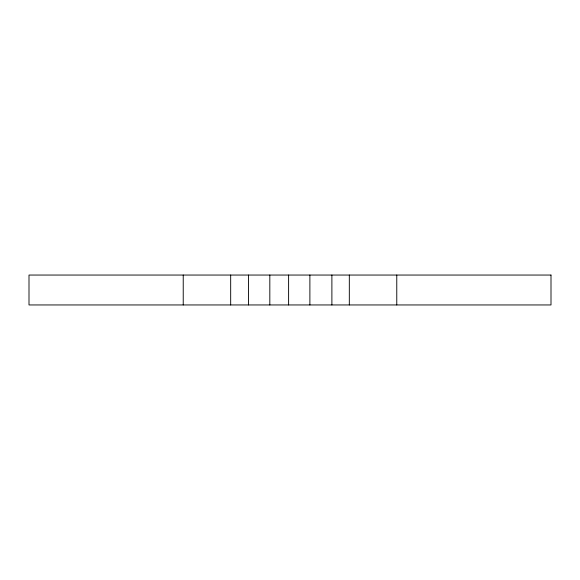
<?xml version="1.0" encoding="UTF-8"?>
<svg xmlns="http://www.w3.org/2000/svg" width="580" height="580" viewBox="0 0 580 580"><rect width="100%" height="100%" fill="white"/><g stroke="black" fill="none" stroke-linecap="round" stroke-linejoin="round"><path stroke-width="0.87" d="M396.771 275.05L396.771 304.95M349.32 275.05L349.32 304.95M331.89 275.05L331.89 304.95M309.887 275.05L309.887 304.95M288.608 275.05L288.608 304.95M269.823 275.05L269.823 304.95M248.472 275.05L248.472 304.95M230.68 275.05L230.68 304.95M183.229 275.05L183.229 304.95M551 275.05L29 275.05L29 304.95L551 304.95L551 275.05"/></g></svg>
